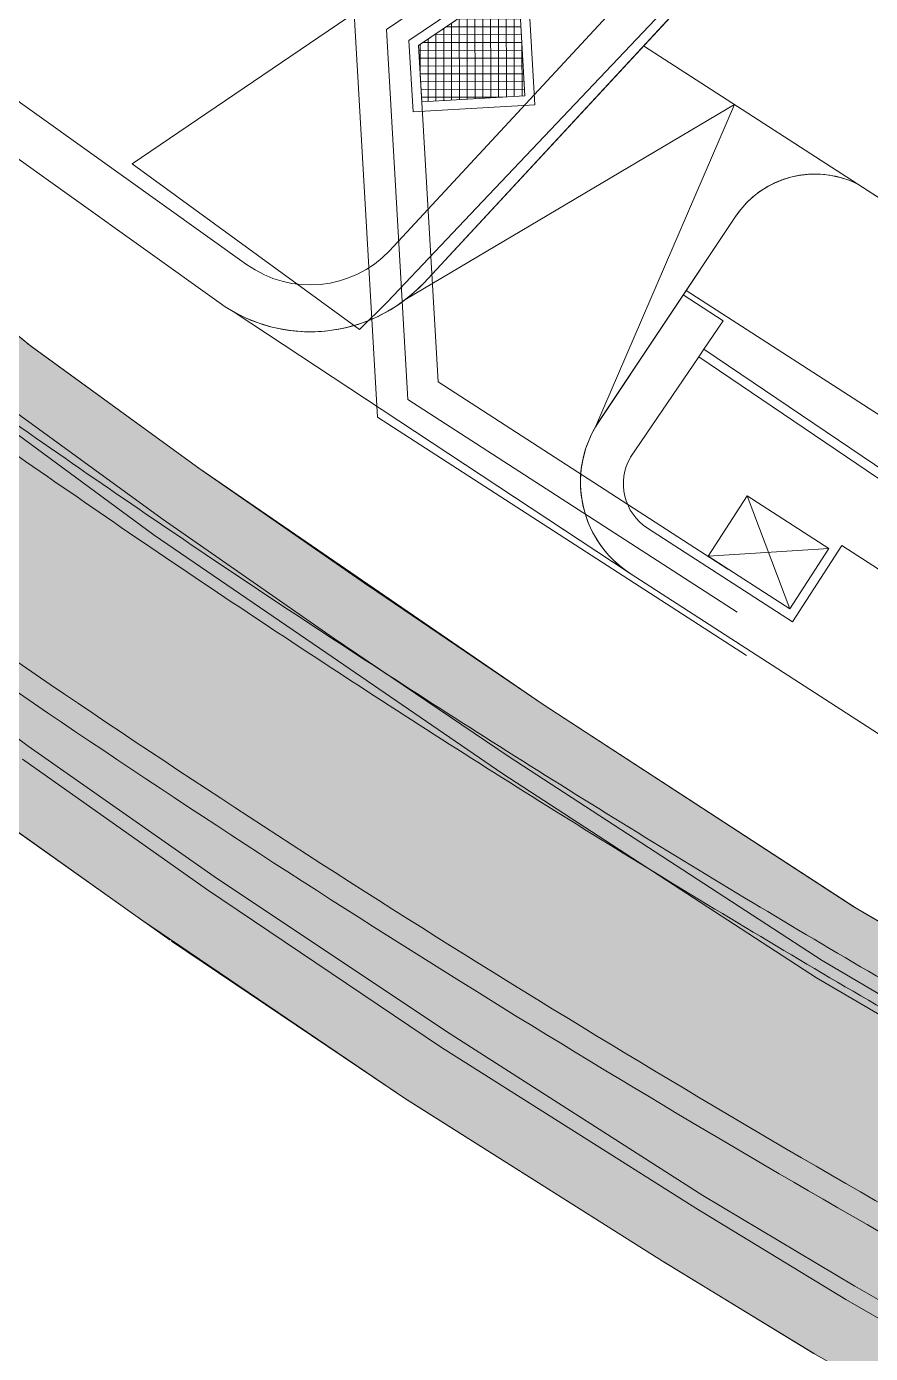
# Model space of a CAD drawing. Header units: metres. Extents: x -17822 to 152406, y -4219 to 19791.
# Drawn here: x 103656 to 106353, y -1390 to 2852 of the extents above; entities that cross this region are included whole.
import ezdxf
from ezdxf.xclip import XClip

# ---------------------------------------------------------------- set-up
doc = ezdxf.new("R2010")
doc.units = ezdxf.units.M
doc.header["$LTSCALE"] = 100
doc.header["$MEASUREMENT"] = 0
doc.header["$XCLIPFRAME"] = 0
doc.linetypes.add('HIDDEN', pattern=[0.375, 0.25, -0.125])
doc.layers.get('0').update_dxf_attribs({"color": 9, "lineweight": 9})
for name, color, linetype, lineweight in [('05S', 9, 'Continuous', 9), ('06B', 9, 'Continuous', 9), ('06D', 9, 'Continuous', 9), ('31', 9, 'Continuous', 9), ('40', 9, 'Continuous', 9)]:
    doc.layers.add(name, color=color, linetype=linetype, lineweight=lineweight)

# ---------------------------------------------------------------- blocks, each defined once
blk = doc.blocks.new('p-çevre_mevcut')
at = {"layer": '06B'}
for points in [[(456.6, -11714.2, 0.04602), (6668.7, -15644.1), (11929, -18547.1)], [(11763.5, -18547.1), (6631.2, -15714.8, -0.045627), (456.6, -11815.1)], [(456.6, -12496.4, 0.043017), (6376.6, -16194), (10640.5, -18547.1)], [(456.6, -12596.4, 0.04264), (6339.1, -16264.7), (10474.9, -18547.1)]]:
    blk.add_lwpolyline(points, format="xyb", dxfattribs=at)
blk = doc.blocks.new('p-kule_ynei')
for p, q in [((-7254.9, -4587.6), (-4837.3, -1978.9)), ((-5389, -2353.6), (-7364.2, -4485)), ((-7821.2, -4528.4), (-10804.5, -2396.5)), ((-10804.5, -2580.9), (-7908.4, -4650.4)), ((-6552, -3829.2), (-5515.5, -4499.2)), ((-6261.8, -4016.8), (-7309.5, -4638.4)), ((-6705.7, -5047.7), (-6261.8, -4016.8)), ((-6044.6, -4242), (-6034.7, -4240.8)), ((-6025.4, -4240.1), (-6015.5, -4239.5)), ((-6006.2, -4239.3), (-5996.2, -4239.5)), ((-5986.9, -4239.9), (-5977, -4240.6)), ((-5967.7, -4241.6), (-5957.9, -4242.9)), ((-6170.5, -4288.4), (-6161.7, -4283)), ((-6154, -4278.4), (-6144.9, -4273.5)), ((-6136.8, -4269.5), (-6127.5, -4265.2)), ((-6119.1, -4261.7), (-6109.7, -4258)), ((-6101, -4255), (-6091.4, -4252)), ((-6082.5, -4249.5), (-6072.7, -4247.1)), ((-6063.7, -4245.1), (-6053.8, -4243.3)), ((-5948.6, -4244.5), (-5939, -4246.5)), ((-5929.8, -4248.6), (-5920.2, -4251.2)), ((-5515.5, -4499.3), (-5867, -4272.1)), ((-6222.1, -4330.5), (-6208.3, -4317.4)), ((-6208.1, -4317.2), (-6201.7, -4311.6)), ((-6186.5, -4299.5), (-6177.9, -4293.4)), ((-6177.8, -4293.3), (-6170.5, -4288.4)), ((-6258.5, -4375.4), (-6247.4, -4359.7)), ((-6247.3, -4359.7), (-6235.2, -4344.8)), ((-6235.2, -4344.7), (-6222.2, -4330.6)), ((-6690.5, -5024.3), (-6258.5, -4375.4)), ((-4085.7, -6117.4), (-6415.8, -4611.6)), ((-6425.2, -4625.8), (-6297.7, -4708.2)), ((-7860.6, -4680.6), (-6600.9, -5511.9)), ((-6297.7, -4708.2), (-6359, -4798.6)), ((-6375.8, -4823.5), (-6593.8, -5144.9)), ((-6359, -4798.6), (-6375.8, -4823.5)), ((-4177, -6313.9), (-6375.8, -4823.5)), ((-6359, -4798.6), (-4185.5, -6271.9)), ((-6345.5, -5461.1), (-6220.6, -5267.9)), ((-6220.6, -5267.9), (-5960.3, -5436.2)), ((-6220.6, -5267.9), (-6085.1, -5629.3)), ((-6539.8, -5371.2), (-6076.2, -5670.8)), ((-6076.2, -5670.8), (-5918.8, -5427.2)), ((-5918.8, -5427.2), (-5120.3, -5943.3)), ((-6345.5, -5461.1), (-5960.3, -5436.2)), ((-6085.1, -5629.3), (-6345.5, -5461.1)), ((-6594.9, -5516), (-1833, -8595.9))]:
    blk.add_line(p, q)
at = {"flags": 128}
for points in [[(-6053.8, -4243.3), (-6053.5, -4243.3), (-6044.6, -4242)], [(-6034.7, -4240.8), (-6034.4, -4240.8), (-6025.4, -4240.1)], [(-6015.5, -4239.5), (-6015.1, -4239.5), (-6006.2, -4239.3)], [(-5996.2, -4239.5), (-5995.8, -4239.5), (-5986.9, -4239.9)], [(-5977, -4240.6), (-5976.6, -4240.6), (-5967.7, -4241.6)], [(-6161.7, -4283), (-6161.6, -4282.9), (-6154, -4278.4)], [(-6144.9, -4273.5), (-6144.7, -4273.5), (-6136.8, -4269.5)], [(-6127.5, -4265.2), (-6127.3, -4265.1), (-6119.1, -4261.7)], [(-6109.7, -4258), (-6109.4, -4257.9), (-6101, -4255)], [(-6091.4, -4252), (-6091.1, -4251.9), (-6082.5, -4249.5)], [(-6072.7, -4247.1), (-6072.5, -4247), (-6063.7, -4245.1)], [(-5957.9, -4242.9), (-5957.4, -4243), (-5948.6, -4244.5)], [(-5938.9, -4246.5), (-5938.5, -4246.6), (-5929.8, -4248.6)], [(-5920.2, -4251.2), (-5919.8, -4251.4), (-5911.2, -4254)], [(-7416.8, -4701.5), (-7418.4, -4702.2), (-7427.6, -4706)], [(-7439.9, -4710.9), (-7441.7, -4711.6), (-7451, -4715)], [(-6705.1, -5046.8), (-6701.9, -5041.5), (-6701.6, -5041.1)], [(-6724.3, -5084.2), (-6721.4, -5077.8), (-6720.8, -5076.4)], [(-6715.4, -5065.5), (-6712.2, -5059.3), (-6711.7, -5058.5)], [(-6751.2, -5181.5), (-6750.5, -5176.2), (-6749.9, -5172.3)], [(-6753.8, -5221.7), (-6753.7, -5217.3), (-6753.6, -5212.4)], [(-6753.1, -5201.6), (-6752.7, -5196.7), (-6752.3, -5192.3)], [(-6753.3, -5241.8), (-6753.5, -5237.9), (-6753.7, -5232.5)], [(-6726, -5360.4), (-6727, -5357.9), (-6729.8, -5351.1)], [(-6717.4, -5379), (-6718.5, -5376.7), (-6721.7, -5369.9)], [(-6707.8, -5397), (-6709, -5394.9), (-6712.6, -5388.3)], [(-6697, -5414.5), (-6698.3, -5412.6), (-6702.4, -5406.1)], [(-6685.3, -5431.3), (-6686.6, -5429.5), (-6691.2, -5423.2)]]:
    blk.add_lwpolyline(points, dxfattribs=at)
blk.add_lwpolyline([(-5960.3, -5436.2), (-6085.1, -5629.3)])
for centre, radius, start, end in [((-6004.5, -4544.4), 305.1, 63.2032, 146.3487), ((-6004.5, -4544.4), 305.1, 97.5521, 99.2947), ((-6004.5, -4544.4), 305.1, 93.9279, 95.6751), ((-6004.5, -4544.4), 305.1, 90.3044, 92.0556), ((-6004.5, -4544.4), 305.1, 86.6813, 88.4361), ((-6004.5, -4544.4), 305.1, 83.0586, 84.8165), ((-6004.5, -4544.4), 305.1, 119.3229, 121.0119), ((-6004.5, -4544.4), 305.1, 115.6891, 117.3924), ((-6004.5, -4544.4), 305.1, 112.0584, 113.7728), ((-6004.5, -4544.4), 305.1, 108.4298, 110.1533), ((-6004.5, -4544.4), 305.1, 104.8028, 106.5337), ((-6004.5, -4544.4), 305.1, 101.177, 102.9142), ((-6004.5, -4544.4), 305.1, 79.4363, 81.197), ((-6004.5, -4544.4), 305.1, 75.8143, 77.5774), ((-6004.5, -4544.4), 305.1, 72.1925, 73.9579), ((-6004.5, -4544.4), 305.1, 130.2619, 131.8705), ((-6004.5, -4544.4), 305.1, 122.9609, 124.6314), ((-7617.7, -4243.6), 350, 234.451, 316.3992), ((-7617.7, -4243.6), 500, 234.451, 316.5263), ((-6406.4, -5224.2), 347.4, 144.8736, 190.0682), ((-6448.5, -5229.8), 168.3, 149.713, 193.4197), ((-6406.4, -5224.2), 347.4, 190.0682, 237.1265), ((-6448.5, -5229.8), 168.3, 193.4197, 237.1264)]:
    blk.add_arc(centre, radius, start, end)
blk = doc.blocks.new('p-koprü')
at = {"layer": '05S'}
blk.add_hatch(color=256, dxfattribs=at).paths.add_polyline_path([(8968.5, -6862.9), (11823.7, -6862.9), (8070.7, -4952.9), (6717, -4261), (5118.5, -3394.8), (4315.3, -2924.4), (3322.7, -2278.1), (2222.4, -1522.8), (1684, -1131.1), (1261.3, -787.4), (512.6, -173.5), (512.6, -500.9), (512.6, -1852.8), (1005.9, -2226.2), (1583.3, -2644.1), (2035.1, -2964.3), (2882.6, -3538.3), (3703.8, -4057.4), (4190.2, -4354), (4973.4, -4804.6), (5682.9, -5184.3), (7639.3, -6184.3), (8597.1, -6674.1)])
at = {"lineweight": 0}
for p, q in [((1260.4, -786.6, 52.5), (1684, -1131.1, 80.5)), ((1675.5, -1124.6, 80.5), (2222.4, -1522.8, 113.3)), ((1557.8, -1286.3, 80.5), (2104.7, -1684.5, 113.3)), ((1535.8, -1336.5, 66.2), (2079.7, -1736.7, 98.3)), ((2218.8, -1520.3, 113.3), (2765.8, -1900.3, 144.6)), ((2104.7, -1684.5, 113.3), (2651.7, -2064.6, 144.6)), ((2079.7, -1736.7, 98.3), (2627.5, -2112.1, 129.2)), ((2764, -1899, 144.6), (3325.9, -2280.2, 173.5)), ((1147.6, -2023.1, 88.8), (1676, -2410.8, 121.1)), ((2651.7, -2064.6, 144.6), (3213.6, -2445.7, 173.5)), ((2627.5, -2112.1, 129.2), (3194.1, -2499.4, 159.3)), ((3322.7, -2278.1, 173.5), (4323.4, -2929.4, 219.6)), ((1676, -2410.8, 121.1), (2270.7, -2827.6, 160.5)), ((1676, -2410.8, 121.1), (2270.7, -2827.6, 160.5)), ((2246.2, -2868.9, 181.3), (1658.9, -2452.5, 141.9)), ((2246.2, -2868.9, 181.3), (1658.9, -2452.5, 141.9)), ((3213.6, -2445.7, 173.5), (4214.2, -3097, 219.6)), ((3194.1, -2499.4, 159.3), (4196.7, -3151.7, 203.7)), ((2130.6, -3032, 181.3), (1543.3, -2615.7, 141.9)), ((2270.7, -2827.6, 160.5), (3013.3, -3323.3, 203.6)), ((2270.7, -2827.6, 160.5), (3013.3, -3323.3, 203.6)), ((2994.3, -3372.4, 224.6), (2246.2, -2868.9, 181.3)), ((2994.3, -3372.4, 224.6), (2246.2, -2868.9, 181.3)), ((4315.3, -2924.4, 219.6), (5118.5, -3394.8, 257.1)), ((2882.6, -3538.3, 224.6), (2134.5, -3034.8, 181.3)), ((4214.2, -3097, 219.6), (5017.4, -3567.4, 257.1)), ((4196.7, -3151.7, 203.7), (5004.3, -3624.9, 240.5)), ((3013.3, -3323.3, 203.6), (3833.5, -3847.4, 234.5)), ((3013.3, -3323.3, 203.6), (3833.5, -3847.4, 234.5)), ((3810.6, -3888.4, 254.3), (2994.3, -3372.4, 224.6)), ((3810.6, -3888.4, 254.3), (2994.3, -3372.4, 224.6)), ((3703.8, -4057.4, 254.3), (2887.5, -3541.5, 224.6)), ((3833.5, -3847.4, 234.5), (4318.8, -4137.5, 251.7)), ((4289.9, -4180.7, 272), (3810.6, -3888.4, 254.3)), ((4185.8, -4351.4, 272), (3706.5, -4059.1, 254.3)), ((4318.8, -4137.5, 251.7), (5091.5, -4580.7, 282.7)), ((5067.8, -4628.3, 302.6), (4289.9, -4180.7, 272))]:
    blk.add_line(p, q, dxfattribs=at)
at = {"elevation": 301.5}
blk.add_lwpolyline([(8968.5, -6862.9), (11823.7, -6862.9), (8070.7, -4952.9), (6717, -4261), (5118.5, -3394.8), (4315.3, -2924.4), (3322.7, -2278.1), (2222.4, -1522.8), (1684, -1131.1), (1261.3, -787.4), (512.6, -173.5), (512.6, -500.9), (512.6, -1852.8), (1005.9, -2226.2), (1583.3, -2644.1), (2035.1, -2964.3), (2882.6, -3538.3), (3703.8, -4057.4), (4190.2, -4354), (4973.4, -4804.6), (5682.9, -5184.3), (7639.3, -6184.3), (8597.1, -6674.1), (8968.5, -6862.9)], close=True, dxfattribs=at)
blk = doc.blocks.new('p-metro sınırı')
at = {"layer": '06D', "lineweight": 13}
h = blk.add_hatch(dxfattribs=at)
h.set_pattern_fill('ANSI37', color=251, scale=2, angle=273.3256, style=0)
h.set_pattern_definition([(318.325621, (-1869.83988, 2163.73995), (0.166224102, 0.186733896), []), (48.325621, (-1869.83988, 2163.73995), (-0.186733896, 0.166224102), [])])
h.paths.add_polyline_path([(-26.726, 7.264), (-29.075, 4.304), (-31.66, 6.356), (-30.536, 7.772)])
at = {"layer": '06D'}
blk.add_lwpolyline([(-26.163, 7.492), (-29.027, 3.883), (-32.082, 6.307), (-30.666, 8.092)], close=True, dxfattribs=at)
blk.add_lwpolyline([(-26.726, 7.264), (-29.075, 4.304), (-31.66, 6.356), (-30.536, 7.772), (-26.726, 7.264)], dxfattribs=at)
at = {"layer": '31', "linetype": 'HIDDEN'}
blk.add_lwpolyline([(-25.09, -48.687), (-38.335, -0.445), (-30.967, 8.838), (19.18, 2.158), (33.869, -10.394), (24.709, -21.113), (0, 0), (-22.178, -27.943), (-17.086, -46.49), (-25.09, -48.687)], dxfattribs=at)
blk.add_lwpolyline([(-24.39, -47.458), (-37.236, -0.669), (-30.536, 7.772), (18.755, 1.205), (32.459, -10.504), (24.599, -19.703), (-0.139, 1.434), (-23.277, -27.719), (-18.315, -45.79)], close=True, dxfattribs=at)
at = {"layer": '40', "linetype": 'HIDDEN'}
blk.add_lwpolyline([(-25.79, -49.916), (-39.433, -0.22), (-31.397, 9.904), (19.605, 3.11), (35.279, -10.283), (24.82, -22.523), (0.139, -1.434), (-21.079, -28.167), (-15.857, -47.189)], close=True, dxfattribs=at)

msp = doc.modelspace()

# ---------------------------------------------------------------- linework, layer by layer
at = {"layer": '06D'}
msp.add_lwpolyline([(110809.8, 4847.46), (108625.66, 4847.46), (107600.63, 4155.7), (107602.63, 820.32), (107602.63, 1269.42), (107442.99, 1022.42), (106393.19, 1700.95), (106664.48, 2120.74), (106313, 2347.89, 0.3793873), (105921.48, 2244.62), (105474.3, 1572.35, 0.4020665), (105585.06, 1103.99), (104319.41, 1939.37, 0.3423284), (104925.15, 2032.4), (107342.69, 4641.05), (112000, 7801.9)], format="xyb", dxfattribs=at)
at = {"layer": '40'}
msp.add_lwpolyline([(103993.59, 2413.32), (107456.86, 4765.14), (105094.28, 2272.98), (104807.93, 1970.92), (104719.84, 1884.13)], close=True, dxfattribs=at)

# ---------------------------------------------------------------- block references
at = {"color": 4}
ref = msp.add_blockref('p-çevre_mevcut', (101720.36, 14357.19), dxfattribs=at)
XClip(ref).set_block_clipping_path([(756.5632797568, -18257.0671478506), (26276.7945455276, -2077.0671478319)])
at = {"xscale": 100, "yscale": 100, "zscale": 100, "rotation": 41.77461727824222}
msp.add_blockref('p-metro sınırı', (107703.88, 4246.67), dxfattribs=at)
at = {"color": 4}
ref = msp.add_blockref('p-koprü', (101984.3, 2963.02, 9869.2), dxfattribs=at)
XClip(ref).set_block_clipping_path([(512.6173050823, -6862.8980288881), (26012.8485708531, 9317.1019711305)])
at = {"layer": '06D'}
msp.add_blockref('p-kule_ynei', (112180, 6620), dxfattribs=at)

doc.saveas('drawing.dxf')
